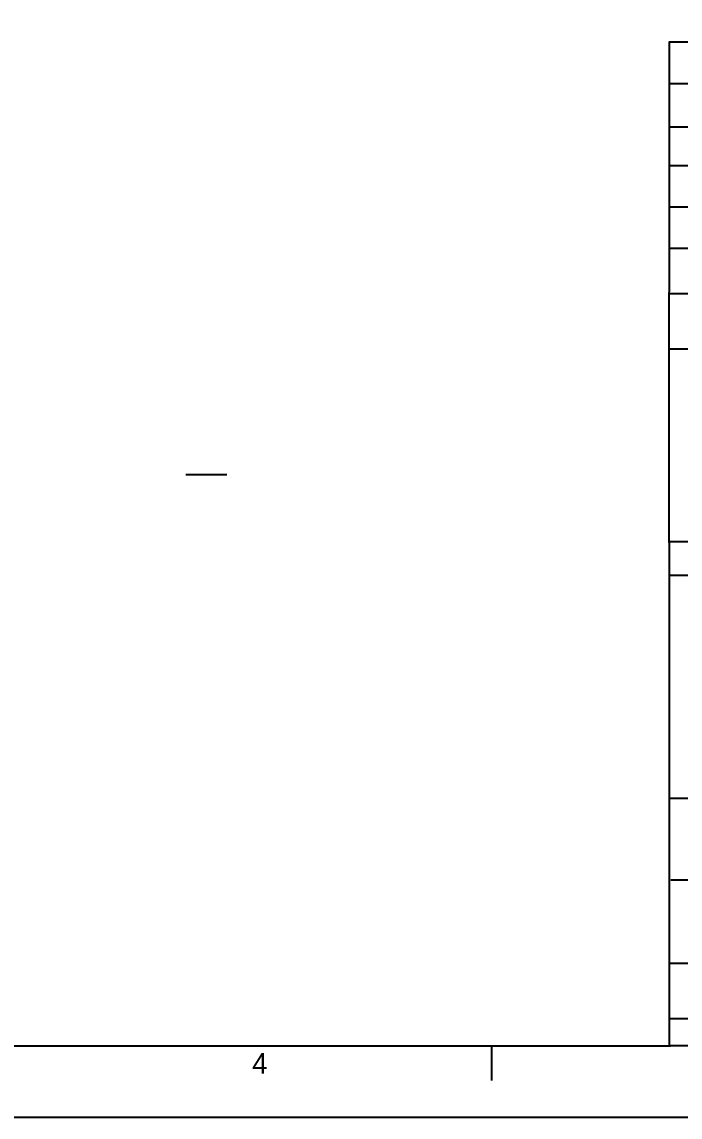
# Model space of a CAD drawing. Extents: x 0 to 841, y 0 to 594.
# Drawn here: x 554 to 650.4, y 0 to 160.3 of the extents above; entities that cross this region are included whole.
import ezdxf

# ---------------------------------------------------------------- set-up
doc = ezdxf.new("R2010")
doc.units = 0
for name, color, linetype in [('01-LIN-025-A', 7, 'Continuous'), ('09-LIN-050-B', 7, 'Continuous'), ('46-', 7, 'Continuous')]:
    doc.layers.add(name, color=color, linetype=linetype)

msp = doc.modelspace()

# ---------------------------------------------------------------- linework, layer by layer
at = {"layer": '01-LIN-025-A'}
for p, q in [((648.83, 151.27), (829.27, 151.27)), ((648.83, 151.27), (829.27, 151.27)), ((648.83, 144.95), (829.27, 144.85)), ((648.83, 144.95), (829.27, 144.85)), ((648.83, 139.29), (829.27, 139.29)), ((648.83, 139.29), (829.27, 139.29)), ((648.82, 133.23), (829.27, 133.23)), ((648.82, 133.23), (829.27, 133.23)), ((648.81, 127.17), (829.26, 127.17)), ((648.81, 127.17), (829.26, 127.17)), ((648.72, 112.42), (829.28, 112.42)), ((648.72, 112.42), (829.28, 112.42)), ((648.82, 14.41), (829.29, 14.41)), ((648.82, 14.41), (829.29, 14.41)), ((648.95, 10.38), (10.33, 10.38)), ((648.95, 10.38), (10.33, 10.38)), ((622.78, 10.37), (622.78, 5.35)), ((622.78, 10.37), (622.78, 5.35))]:
    msp.add_line(p, q, dxfattribs=at)
for points in [[(648.78, 84.12), (648.84, 157.37), (829.26, 157.37)], [(648.78, 84.12), (648.84, 157.37), (829.26, 157.37)], [(829.26, 120.49), (648.81, 120.47)], [(829.26, 120.49), (648.81, 120.47)], [(829.29, 79.27), (648.87, 79.27)], [(829.29, 79.27), (648.87, 79.27)], [(788.56, 46.63), (648.82, 46.63)], [(788.56, 46.63), (648.82, 46.63)], [(789.34, 34.7), (649, 34.7)], [(789.34, 34.7), (649, 34.7)], [(829.27, 22.46), (648.97, 22.46)], [(829.27, 22.46), (648.97, 22.46)]]:
    msp.add_lwpolyline(points, dxfattribs=at)
msp.add_lwpolyline([(648.81, 84.23), (829.27, 84.23), (829.27, 10.41), (648.81, 10.41)], close=True, dxfattribs=at)
msp.add_lwpolyline([(648.81, 84.23), (829.27, 84.23), (829.27, 10.41), (648.81, 10.41)], close=True, dxfattribs=at)
at = {"layer": '09-LIN-050-B'}
msp.add_lwpolyline([(0, 0), (841, 0), (841, 594), (0, 594)], close=True, dxfattribs=at)
msp.add_lwpolyline([(0, 0), (841, 0), (841, 594), (0, 594)], close=True, dxfattribs=at)
at = {"layer": '46-'}
msp.add_line((584, 94), (578, 94), dxfattribs=at)

# ---------------------------------------------------------------- texts
at = {"layer": '01-LIN-025-A'}
msp.add_text('4', height=3.02, dxfattribs=at).set_placement((587.72, 6.35))
msp.add_text('4', height=3.02, dxfattribs=at).set_placement((587.72, 6.35))

doc.saveas('drawing.dxf')
